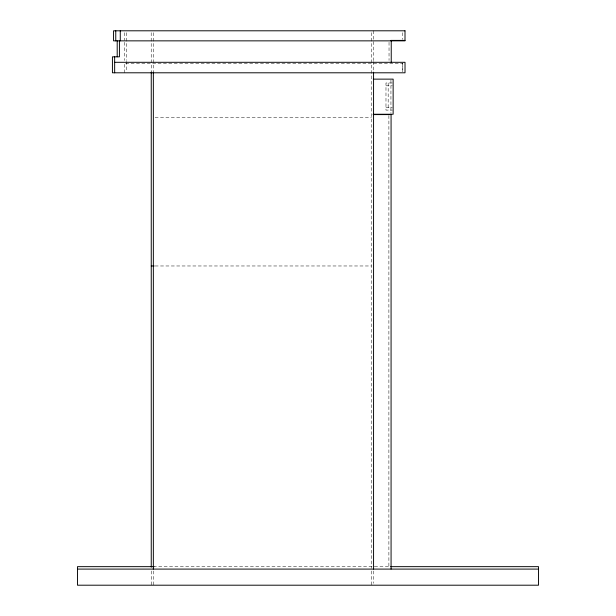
<?xml version="1.0" encoding="UTF-8"?>
<svg xmlns="http://www.w3.org/2000/svg" width="616" height="616" viewBox="0 0 616 616"><rect width="100%" height="100%" fill="white"/><g stroke="black" fill="none" stroke-linecap="round" stroke-linejoin="round"><path stroke-width="0.46" stroke-dasharray="3.08 2.31" d="M402.779 63.34L402.779 71.849L402.795 63.34L124.316 63.34L124.316 72.796M392.307 82.983L385.978 82.983L385.978 110.11L392.307 110.11M385.978 85.817L392.307 85.817M385.978 107.276L392.307 107.276M155.101 117.471L371.479 117.471M155.101 265.973L371.479 265.973M153.346 566.658L374.359 566.658M374.528 566.658L389.874 566.658M402.764 32.717L402.764 39.432M390.937 80.088L390.937 113.298M389.035 42.296L389.035 60.399M388.881 115.562L388.881 568.137M388.172 82.983L388.172 110.11M373.565 30.8L373.565 60.622M373.565 61.562L373.565 71.21M373.565 570.993L373.565 583.306M371.479 32.717L371.479 568.283M371.479 570.993L371.479 585.2M153.346 32.71L153.346 71.841M153.346 570.993L153.346 585.2M151.19 32.71L151.251 72.072M151.251 570.993L151.251 585.2M126.472 32.71L126.472 60.383M126.472 61.338L126.472 71.841M124.332 42.304L124.332 60.476M124.301 32.717L124.301 40.394"/><path stroke-width="0.92" d="M390.867 40.394L405.005 40.394M114.645 62.301L405.02 62.301L405.02 72.796L112.428 72.796L112.428 56.826L119.427 56.826L119.427 40.856M373.234 79.133L393.139 79.133L393.139 114.245L373.234 114.245M373.211 114.599L391.075 114.599L391.075 569.092M151.251 265.973L154.139 265.973M154.139 566.658L77.477 566.658L77.477 585.2L538.523 585.2L538.523 566.658L390.675 566.658M77.477 569.092L538.523 569.092M391.237 40.394L391.237 62.301M373.565 72.134L373.565 569.092M153.346 72.164L153.346 569.092M151.251 72.072L151.251 567.174M120.266 30.8L120.266 40.856M117.202 40.856L117.202 56.826M115.769 30.8L115.769 40.856M114.645 56.826L114.668 72.796M405.005 30.8L113.552 30.8L113.552 40.856L405.005 40.856L405.005 30.8"/></g></svg>
